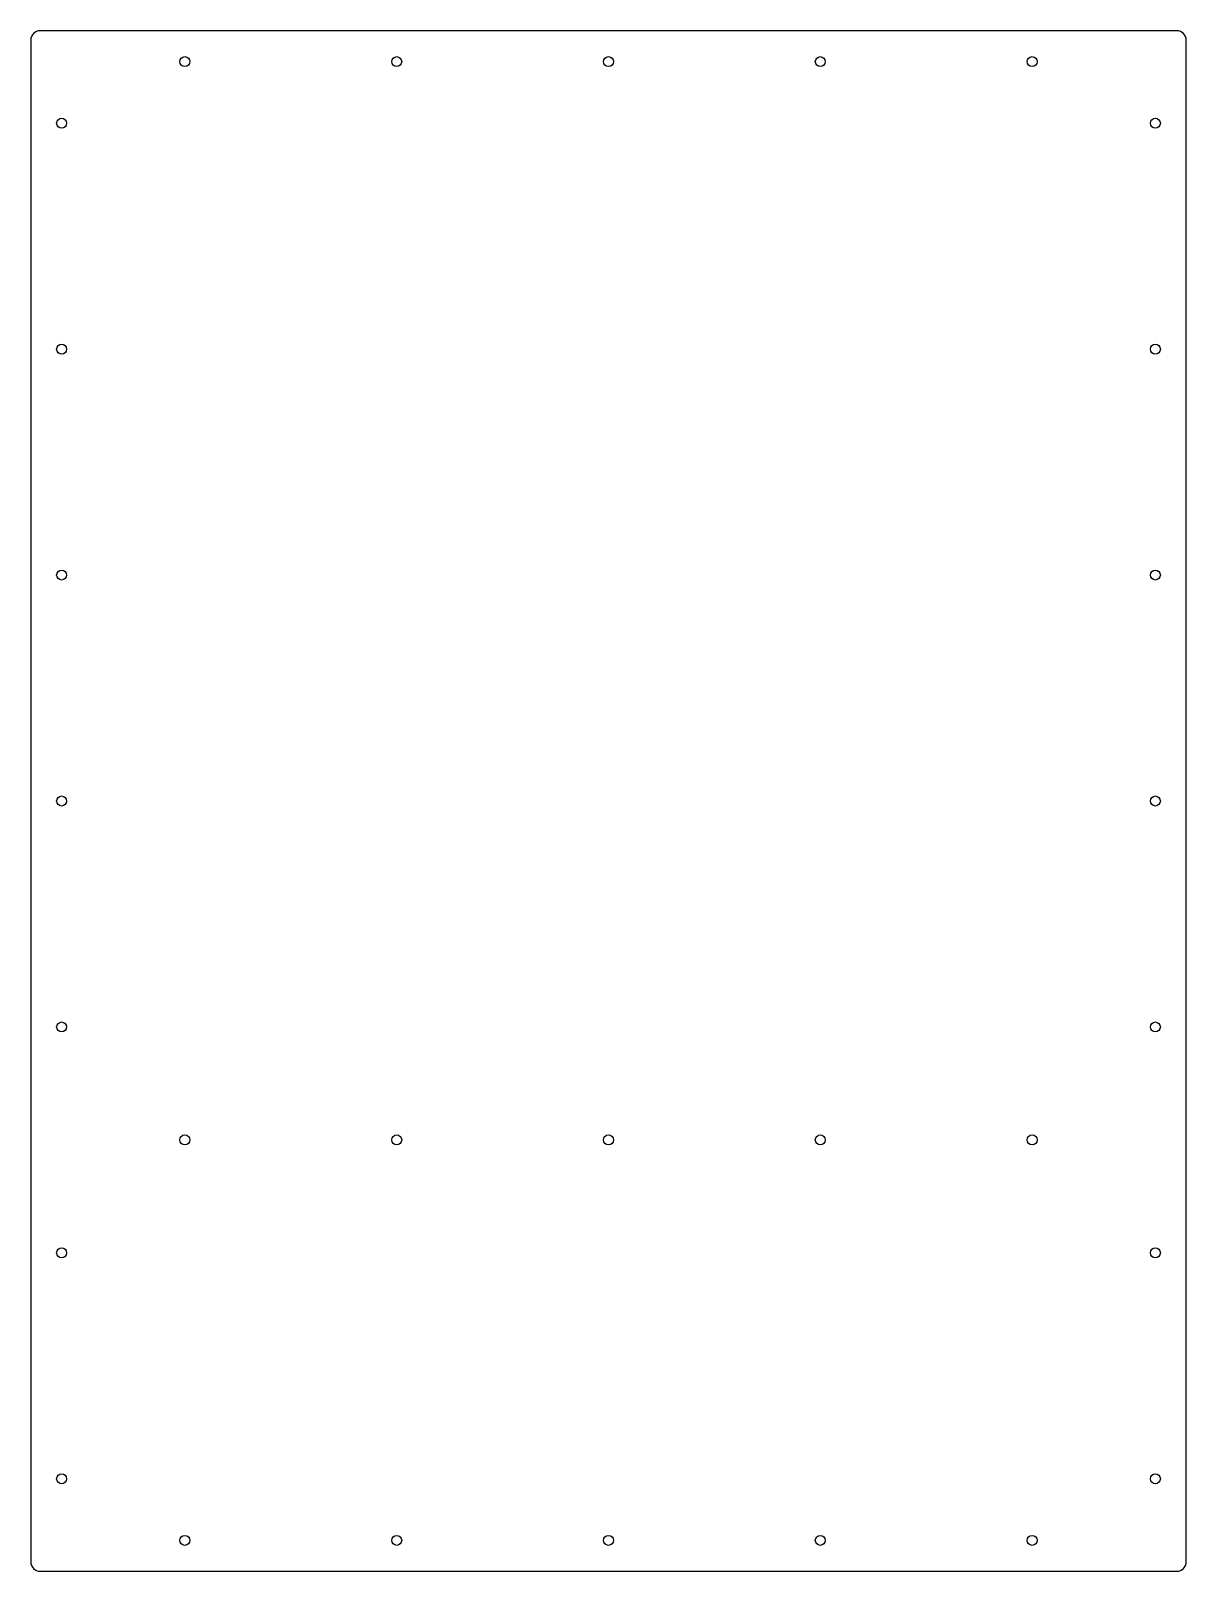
# Model space of a CAD drawing. Header units: millimetres. Extents: x 0 to 750, y 0 to 1000.
import ezdxf

# ---------------------------------------------------------------- set-up
doc = ezdxf.new("R2010")
doc.units = ezdxf.units.MM
doc.layers.add('CUT', color=7, linetype='Continuous')

msp = doc.modelspace()

# ---------------------------------------------------------------- linework, layer by layer
at = {"layer": 'CUT'}
for p, q in [((744, 1000, 0.5), (6, 1000, 0.5)), ((0, 994, 0.5), (0, 6, 0.5)), ((750, 6, 0.5), (750, 994, 0.5)), ((6, 0, 0.5), (744, 0, 0.5))]:
    msp.add_line(p, q, dxfattribs=at)
for centre in [(100, 980, 0.5), (237.5, 980, 0.5), (375, 980, 0.5), (512.5, 980, 0.5), (650, 980, 0.5), (20, 940, 0.5), (730, 940, 0.5), (20, 793.3, 0.5), (730, 793.3, 0.5), (20, 646.7, 0.5), (730, 646.7, 0.5), (20, 500, 0.5), (730, 500, 0.5), (20, 353.3, 0.5), (730, 353.3, 0.5), (100, 280, 0.5), (237.5, 280, 0.5), (375, 280, 0.5), (512.5, 280, 0.5), (650, 280, 0.5), (20, 206.7, 0.5), (730, 206.7, 0.5), (20, 60, 0.5), (730, 60, 0.5), (100, 20, 0.5), (237.5, 20, 0.5), (375, 20, 0.5), (512.5, 20, 0.5), (650, 20, 0.5)]:
    msp.add_circle(centre, 3.25, dxfattribs=at)
for centre, start, end in [((6, 994, 0.5), 90, 180), ((744, 994, 0.5), 0, 90), ((6, 6, 0.5), 180, 270), ((744, 6, 0.5), -90, 0)]:
    msp.add_arc(centre, 6, start, end, dxfattribs=at)

doc.saveas('drawing.dxf')
